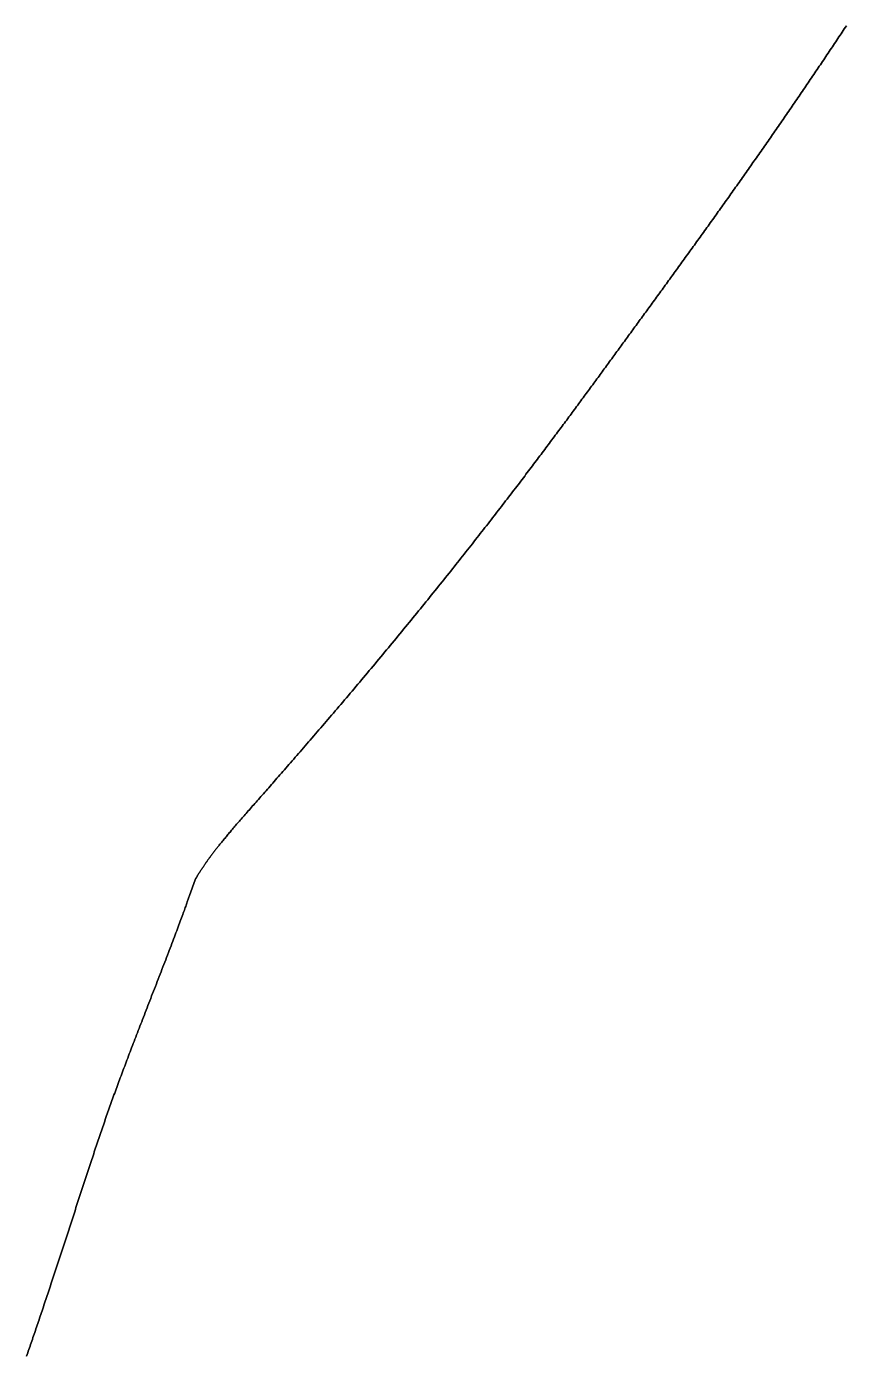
# Model space of a CAD drawing. Header units: inches. Extents: x 130170 to 284068, y 377793 to 804530.
# Drawn here: x 260525.8 to 260558.2, y 746188.4 to 746241 of the extents above; entities that cross this region are included whole.
import ezdxf

# ---------------------------------------------------------------- set-up
doc = ezdxf.new("R2010")
doc.units = ezdxf.units.IN
doc.header["$MEASUREMENT"] = 0
doc.layers.add('muni_il', color=7, linetype='Continuous')

msp = doc.modelspace()

# ---------------------------------------------------------------- linework, layer by layer
at = {"layer": 'muni_il'}
for points in [[(260525.762, 746188.381), (260525.785, 746188.446), (260525.808, 746188.512), (260525.83, 746188.578), (260525.853, 746188.645), (260525.876, 746188.711), (260525.899, 746188.778), (260525.922, 746188.846), (260525.945, 746188.914), (260525.968, 746188.982), (260525.992, 746189.05), (260526.015, 746189.119), (260526.039, 746189.188), (260526.062, 746189.257), (260526.086, 746189.327), (260526.11, 746189.396), (260526.134, 746189.467), (260526.157, 746189.537), (260526.181, 746189.608), (260526.206, 746189.679), (260526.23, 746189.751), (260526.254, 746189.822), (260526.278, 746189.895), (260526.303, 746189.967), (260526.327, 746190.04), (260526.352, 746190.113), (260526.376, 746190.186), (260526.401, 746190.259), (260526.426, 746190.333), (260526.45, 746190.407), (260526.475, 746190.482), (260526.5, 746190.556), (260526.525, 746190.631), (260526.55, 746190.706), (260526.575, 746190.782), (260526.601, 746190.858), (260526.626, 746190.933), (260526.651, 746191.01), (260526.677, 746191.086), (260526.702, 746191.163), (260526.728, 746191.24), (260526.753, 746191.317), (260526.779, 746191.394), (260526.804, 746191.472), (260526.83, 746191.549), (260526.856, 746191.627), (260526.881, 746191.705), (260526.907, 746191.784), (260526.933, 746191.862), (260526.959, 746191.941), (260526.985, 746192.02), (260527.011, 746192.099), (260527.037, 746192.178), (260527.063, 746192.257), (260527.089, 746192.336), (260527.115, 746192.416), (260527.141, 746192.495), (260527.167, 746192.575), (260527.193, 746192.655), (260527.219, 746192.735), (260527.245, 746192.815), (260527.272, 746192.895), (260527.298, 746192.976), (260527.324, 746193.056), (260527.35, 746193.136), (260527.376, 746193.217), (260527.403, 746193.297), (260527.429, 746193.377), (260527.455, 746193.458), (260527.481, 746193.539), (260527.507, 746193.619), (260527.534, 746193.7), (260527.56, 746193.78), (260527.586, 746193.861), (260527.612, 746193.941), (260527.638, 746194.022), (260527.665, 746194.102), (260527.691, 746194.183), (260527.717, 746194.263), (260527.743, 746194.343), (260527.769, 746194.423), (260527.795, 746194.504), (260527.821, 746194.584), (260527.847, 746194.664), (260527.874, 746194.744), (260527.899, 746194.823), (260527.926, 746194.903), (260527.952, 746194.983), (260527.977, 746195.062), (260528.003, 746195.142), (260528.029, 746195.221), (260528.055, 746195.3), (260528.081, 746195.379), (260528.107, 746195.458), (260528.133, 746195.537), (260528.159, 746195.615), (260528.184, 746195.694), (260528.21, 746195.772), (260528.236, 746195.85), (260528.261, 746195.928), (260528.287, 746196.006), (260528.313, 746196.083), (260528.339, 746196.161), (260528.364, 746196.238), (260528.39, 746196.315), (260528.416, 746196.392), (260528.441, 746196.469), (260528.467, 746196.546), (260528.492, 746196.622), (260528.518, 746196.698), (260528.543, 746196.774), (260528.569, 746196.851), (260528.595, 746196.926), (260528.62, 746197.002), (260528.646, 746197.078), (260528.671, 746197.153), (260528.697, 746197.228), (260528.723, 746197.304), (260528.748, 746197.379), (260528.774, 746197.453), (260528.8, 746197.528), (260528.826, 746197.603), (260528.851, 746197.678), (260528.877, 746197.752), (260528.903, 746197.827), (260528.929, 746197.901), (260528.955, 746197.976), (260528.981, 746198.05), (260529.007, 746198.124), (260529.034, 746198.199), (260529.06, 746198.273), (260529.086, 746198.347), (260529.113, 746198.422), (260529.139, 746198.496), (260529.166, 746198.571), (260529.193, 746198.645), (260529.22, 746198.72), (260529.247, 746198.795), (260529.274, 746198.87), (260529.301, 746198.945), (260529.329, 746199.02), (260529.356, 746199.095), (260529.384, 746199.171), (260529.412, 746199.247), (260529.44, 746199.323), (260529.468, 746199.399), (260529.497, 746199.476), (260529.525, 746199.553), (260529.554, 746199.63), (260529.583, 746199.708), (260529.612, 746199.785), (260529.642, 746199.864), (260529.671, 746199.942), (260529.701, 746200.021), (260529.731, 746200.101), (260529.762, 746200.181), (260529.792, 746200.261), (260529.823, 746200.342), (260529.854, 746200.423), (260529.885, 746200.505), (260529.917, 746200.587), (260529.948, 746200.67), (260529.98, 746200.754), (260530.013, 746200.838), (260530.045, 746200.922), (260530.078, 746201.007), (260530.111, 746201.093), (260530.144, 746201.179), (260530.178, 746201.266), (260530.212, 746201.353), (260530.246, 746201.441), (260530.28, 746201.529), (260530.315, 746201.618), (260530.35, 746201.708), (260530.385, 746201.798), (260530.42, 746201.889), (260530.455, 746201.981), (260530.491, 746202.072), (260530.527, 746202.165), (260530.563, 746202.258), (260530.6, 746202.351), (260530.636, 746202.445), (260530.673, 746202.539), (260530.709, 746202.634), (260530.746, 746202.728), (260530.783, 746202.824), (260530.82, 746202.919), (260530.858, 746203.015), (260530.895, 746203.111), (260530.932, 746203.207), (260530.969, 746203.303), (260531.007, 746203.399), (260531.044, 746203.496), (260531.081, 746203.592), (260531.118, 746203.688), (260531.155, 746203.783), (260531.192, 746203.878), (260531.228, 746203.974), (260531.265, 746204.068), (260531.301, 746204.162), (260531.337, 746204.255), (260531.372, 746204.348), (260531.407, 746204.44), (260531.442, 746204.531), (260531.476, 746204.621), (260531.51, 746204.71), (260531.544, 746204.798), (260531.577, 746204.884), (260531.609, 746204.969), (260531.64, 746205.053), (260531.672, 746205.135), (260531.702, 746205.216), (260531.732, 746205.294), (260531.76, 746205.371), (260531.788, 746205.446), (260531.816, 746205.52), (260531.842, 746205.591), (260531.868, 746205.659), (260531.892, 746205.726), (260531.916, 746205.791), (260531.939, 746205.853), (260531.961, 746205.913), (260531.982, 746205.971), (260532.002, 746206.026), (260532.021, 746206.079), (260532.039, 746206.13), (260532.057, 746206.179), (260532.073, 746206.225), (260532.089, 746206.269), (260532.103, 746206.312), (260532.118, 746206.353), (260532.131, 746206.392), (260532.144, 746206.43), (260532.156, 746206.466), (260532.169, 746206.502), (260532.181, 746206.538), (260532.193, 746206.574), (260532.205, 746206.61), (260532.431, 746207.234), (260532.432, 746207.237), (260532.434, 746207.241), (260532.436, 746207.244), (260532.437, 746207.247), (260532.439, 746207.25), (260532.441, 746207.254), (260532.443, 746207.257), (260532.445, 746207.262), (260532.448, 746207.267), (260532.451, 746207.272), (260532.454, 746207.278), (260532.458, 746207.284), (260532.461, 746207.29), (260532.465, 746207.298), (260532.47, 746207.305), (260532.474, 746207.313), (260532.48, 746207.322), (260532.485, 746207.331), (260532.491, 746207.341), (260532.496, 746207.351), (260532.503, 746207.361), (260532.509, 746207.372), (260532.516, 746207.384), (260532.523, 746207.395), (260532.531, 746207.408), (260532.539, 746207.42), (260532.547, 746207.434), (260532.555, 746207.447), (260532.564, 746207.462), (260532.573, 746207.476), (260532.582, 746207.491), (260532.592, 746207.506), (260532.602, 746207.522), (260532.612, 746207.538), (260532.622, 746207.554), (260532.633, 746207.571), (260532.644, 746207.588), (260532.656, 746207.606), (260532.667, 746207.623), (260532.679, 746207.641), (260532.691, 746207.66), (260532.703, 746207.679), (260532.716, 746207.698), (260532.729, 746207.717), (260532.742, 746207.736), (260532.755, 746207.756), (260532.769, 746207.776), (260532.783, 746207.797), (260532.797, 746207.817), (260532.811, 746207.838), (260532.826, 746207.859), (260532.84, 746207.881), (260532.855, 746207.902), (260532.871, 746207.924), (260532.886, 746207.946), (260532.902, 746207.969), (260532.918, 746207.991), (260532.934, 746208.014), (260532.951, 746208.037), (260532.968, 746208.06), (260532.985, 746208.084), (260533.002, 746208.107), (260533.019, 746208.131), (260533.037, 746208.155), (260533.055, 746208.18), (260533.074, 746208.205), (260533.092, 746208.229), (260533.111, 746208.255), (260533.13, 746208.28), (260533.15, 746208.306), (260533.169, 746208.331), (260533.19, 746208.358), (260533.21, 746208.384), (260533.231, 746208.411), (260533.252, 746208.438), (260533.273, 746208.465), (260533.295, 746208.493), (260533.317, 746208.52), (260533.339, 746208.549), (260533.362, 746208.577), (260533.385, 746208.606), (260533.409, 746208.635), (260533.432, 746208.665), (260533.457, 746208.695), (260533.481, 746208.725), (260533.506, 746208.756), (260533.532, 746208.787), (260533.558, 746208.818), (260533.584, 746208.85), (260533.611, 746208.882), (260533.638, 746208.915), (260533.666, 746208.948), (260533.694, 746208.982), (260533.723, 746209.016), (260533.752, 746209.051), (260533.781, 746209.086), (260533.811, 746209.121), (260533.842, 746209.157), (260533.873, 746209.194), (260533.905, 746209.231), (260533.937, 746209.269), (260533.97, 746209.307), (260534.003, 746209.346), (260534.037, 746209.385), (260534.071, 746209.425), (260534.106, 746209.465), (260534.142, 746209.507), (260534.178, 746209.548), (260534.215, 746209.591), (260534.252, 746209.634), (260534.29, 746209.677), (260534.329, 746209.722), (260534.368, 746209.766), (260534.408, 746209.812), (260534.448, 746209.858), (260534.489, 746209.905), (260534.531, 746209.953), (260534.573, 746210.001), (260534.616, 746210.05), (260534.66, 746210.1), (260534.704, 746210.15), (260534.749, 746210.202), (260534.794, 746210.254), (260534.84, 746210.306), (260534.887, 746210.359), (260534.935, 746210.413), (260534.983, 746210.468), (260535.032, 746210.524), (260535.081, 746210.58), (260535.131, 746210.637), (260535.182, 746210.695), (260535.233, 746210.753), (260535.285, 746210.812), (260535.338, 746210.872), (260535.391, 746210.933), (260535.445, 746210.995), (260535.5, 746211.057), (260535.555, 746211.12), (260535.611, 746211.183), (260535.667, 746211.248), (260535.724, 746211.313), (260535.782, 746211.379), (260535.84, 746211.445), (260535.899, 746211.513), (260535.958, 746211.581), (260536.018, 746211.649), (260536.079, 746211.719), (260536.14, 746211.789), (260536.202, 746211.86), (260536.264, 746211.931), (260536.327, 746212.003), (260536.39, 746212.076), (260536.454, 746212.15), (260536.519, 746212.224), (260536.583, 746212.299), (260536.649, 746212.374), (260536.715, 746212.45), (260536.781, 746212.527), (260536.848, 746212.604), (260536.916, 746212.682), (260536.983, 746212.76), (260537.051, 746212.839), (260537.12, 746212.919), (260537.189, 746212.999), (260537.259, 746213.08), (260537.328, 746213.161), (260537.399, 746213.242), (260537.469, 746213.325), (260537.54, 746213.407), (260537.612, 746213.49), (260537.683, 746213.574), (260537.755, 746213.658), (260537.827, 746213.743), (260537.9, 746213.828), (260537.973, 746213.913), (260538.046, 746213.999), (260538.119, 746214.085), (260538.193, 746214.171), (260538.267, 746214.258), (260538.341, 746214.345), (260538.415, 746214.433), (260538.489, 746214.521), (260538.564, 746214.609), (260538.639, 746214.698), (260538.713, 746214.786), (260538.788, 746214.875), (260538.864, 746214.964), (260538.939, 746215.054), (260539.014, 746215.144), (260539.09, 746215.233), (260539.165, 746215.323), (260539.241, 746215.414), (260539.317, 746215.504), (260539.393, 746215.594), (260539.468, 746215.685), (260539.544, 746215.776), (260539.62, 746215.867), (260539.696, 746215.958), (260539.771, 746216.049), (260539.847, 746216.14), (260539.923, 746216.231), (260539.998, 746216.322), (260540.074, 746216.413), (260540.149, 746216.504), (260540.225, 746216.596), (260540.3, 746216.687), (260540.375, 746216.778), (260540.45, 746216.869), (260540.525, 746216.96), (260540.6, 746217.051), (260540.675, 746217.142), (260540.749, 746217.233), (260540.824, 746217.323), (260540.898, 746217.414), (260540.972, 746217.504), (260541.046, 746217.595), (260541.119, 746217.685), (260541.193, 746217.775), (260541.266, 746217.865), (260541.339, 746217.955), (260541.411, 746218.044), (260541.484, 746218.133), (260541.556, 746218.223), (260541.628, 746218.311), (260541.7, 746218.4), (260541.771, 746218.489), (260541.843, 746218.577), (260541.914, 746218.665), (260541.984, 746218.752), (260542.055, 746218.84), (260542.125, 746218.927), (260542.195, 746219.014), (260542.264, 746219.101), (260542.333, 746219.187), (260542.402, 746219.273), (260542.471, 746219.359), (260542.539, 746219.444), (260542.607, 746219.53), (260542.674, 746219.614), (260542.742, 746219.699), (260542.809, 746219.783), (260542.875, 746219.867), (260542.941, 746219.951), (260543.007, 746220.034), (260543.073, 746220.117), (260543.138, 746220.199), (260543.203, 746220.281), (260543.268, 746220.363), (260543.332, 746220.445), (260543.395, 746220.526), (260543.459, 746220.606), (260543.522, 746220.687), (260543.585, 746220.767), (260543.647, 746220.846), (260543.709, 746220.926), (260543.771, 746221.005), (260543.832, 746221.083), (260543.894, 746221.161), (260543.954, 746221.239), (260544.014, 746221.316), (260544.074, 746221.394), (260544.134, 746221.47), (260544.193, 746221.547), (260544.252, 746221.622), (260544.311, 746221.698), (260544.369, 746221.773), (260544.427, 746221.848), (260544.484, 746221.923), (260544.542, 746221.997), (260544.598, 746222.07), (260544.655, 746222.144), (260544.711, 746222.217), (260544.767, 746222.289), (260544.822, 746222.362), (260544.878, 746222.433), (260544.932, 746222.505), (260544.987, 746222.576), (260545.041, 746222.647), (260545.095, 746222.718), (260545.149, 746222.788), (260545.202, 746222.858), (260545.255, 746222.927), (260545.308, 746222.997), (260545.36, 746223.065), (260545.412, 746223.134), (260545.464, 746223.202), (260545.515, 746223.27), (260545.567, 746223.338), (260545.618, 746223.405), (260545.668, 746223.472), (260545.719, 746223.538), (260545.769, 746223.605), (260545.819, 746223.671), (260545.868, 746223.737), (260545.918, 746223.802), (260545.967, 746223.867), (260546.015, 746223.932), (260546.064, 746223.997), (260546.112, 746224.061), (260546.161, 746224.125), (260546.208, 746224.189), (260546.256, 746224.253), (260546.304, 746224.316), (260546.351, 746224.379), (260546.398, 746224.442), (260546.445, 746224.505), (260546.491, 746224.567), (260546.538, 746224.629), (260546.584, 746224.691), (260546.63, 746224.753), (260546.676, 746224.814), (260546.722, 746224.876), (260546.767, 746224.937), (260546.812, 746224.998), (260546.857, 746225.058), (260546.902, 746225.119), (260546.947, 746225.179), (260546.992, 746225.239), (260547.036, 746225.299), (260547.081, 746225.359), (260547.125, 746225.419), (260547.169, 746225.479), (260547.213, 746225.538), (260547.257, 746225.597), (260547.301, 746225.656), (260547.344, 746225.715), (260547.388, 746225.774), (260547.431, 746225.833), (260547.474, 746225.891), (260547.517, 746225.95), (260547.56, 746226.008), (260547.603, 746226.066), (260547.646, 746226.125), (260547.689, 746226.182), (260547.731, 746226.241), (260547.774, 746226.298), (260547.817, 746226.356), (260547.859, 746226.414), (260547.901, 746226.471), (260547.944, 746226.529), (260547.986, 746226.587), (260548.028, 746226.644), (260548.07, 746226.701), (260548.112, 746226.759), (260548.154, 746226.816), (260548.196, 746226.873), (260548.238, 746226.93), (260548.28, 746226.987), (260548.322, 746227.045), (260548.364, 746227.102), (260548.406, 746227.159), (260548.447, 746227.216), (260548.489, 746227.273), (260548.531, 746227.33), (260548.573, 746227.386), (260548.614, 746227.443), (260548.656, 746227.501), (260548.698, 746227.557), (260548.739, 746227.614), (260548.781, 746227.671), (260548.823, 746227.728), (260548.864, 746227.785), (260548.906, 746227.842), (260548.948, 746227.899), (260548.989, 746227.956), (260549.031, 746228.013), (260549.073, 746228.07), (260549.114, 746228.127), (260549.156, 746228.184), (260549.198, 746228.242), (260549.24, 746228.299), (260549.281, 746228.356), (260549.323, 746228.413), (260549.365, 746228.47), (260549.407, 746228.528), (260549.449, 746228.585), (260549.491, 746228.643), (260549.532, 746228.7), (260549.574, 746228.758), (260549.616, 746228.815), (260549.658, 746228.873), (260549.701, 746228.93), (260549.743, 746228.988), (260549.785, 746229.046), (260549.827, 746229.104), (260549.869, 746229.162), (260549.911, 746229.22), (260549.954, 746229.278), (260549.996, 746229.336), (260550.038, 746229.394), (260550.081, 746229.452), (260550.123, 746229.51), (260550.166, 746229.569), (260550.208, 746229.627), (260550.251, 746229.686), (260550.294, 746229.744), (260550.336, 746229.803), (260550.379, 746229.862), (260550.422, 746229.921), (260550.465, 746229.979), (260550.508, 746230.038), (260550.55, 746230.098), (260550.594, 746230.157), (260550.637, 746230.216), (260550.68, 746230.275), (260550.723, 746230.335), (260550.766, 746230.394), (260550.809, 746230.454), (260550.853, 746230.513), (260550.896, 746230.573), (260550.939, 746230.633), (260550.983, 746230.692), (260551.026, 746230.752), (260551.07, 746230.812), (260551.113, 746230.873), (260551.157, 746230.933), (260551.201, 746230.993), (260551.244, 746231.053), (260551.288, 746231.114), (260551.332, 746231.174), (260551.376, 746231.235), (260551.42, 746231.296), (260551.464, 746231.356), (260551.508, 746231.417), (260551.552, 746231.478), (260551.596, 746231.539), (260551.641, 746231.6), (260551.685, 746231.662), (260551.729, 746231.723), (260551.774, 746231.784), (260551.818, 746231.846), (260551.862, 746231.907), (260551.907, 746231.969), (260551.951, 746232.03), (260551.996, 746232.092), (260552.041, 746232.154), (260552.085, 746232.216), (260552.13, 746232.278), (260552.175, 746232.34), (260552.219, 746232.402), (260552.264, 746232.465), (260552.309, 746232.527), (260552.354, 746232.589), (260552.399, 746232.652), (260552.444, 746232.714), (260552.489, 746232.777), (260552.534, 746232.84), (260552.579, 746232.902), (260552.624, 746232.965), (260552.669, 746233.028), (260552.715, 746233.091), (260552.76, 746233.154), (260552.805, 746233.218), (260552.85, 746233.281), (260552.896, 746233.344), (260552.941, 746233.408), (260552.986, 746233.471), (260553.032, 746233.534), (260553.077, 746233.598), (260553.123, 746233.662), (260553.168, 746233.726), (260553.214, 746233.789), (260553.259, 746233.853), (260553.305, 746233.917), (260553.35, 746233.981), (260553.396, 746234.045), (260553.442, 746234.109), (260553.487, 746234.173), (260553.533, 746234.238), (260553.578, 746234.302), (260553.624, 746234.366), (260553.67, 746234.431), (260553.716, 746234.495), (260553.761, 746234.56), (260553.807, 746234.624), (260553.853, 746234.689), (260553.899, 746234.754), (260553.945, 746234.818), (260553.99, 746234.883), (260554.036, 746234.948), (260554.082, 746235.013), (260554.128, 746235.078), (260554.174, 746235.143), (260554.219, 746235.208), (260554.265, 746235.273), (260554.311, 746235.338), (260554.357, 746235.403), (260554.403, 746235.469), (260554.448, 746235.534), (260554.494, 746235.599), (260554.54, 746235.665), (260554.586, 746235.73), (260554.632, 746235.795), (260554.678, 746235.861), (260554.724, 746235.926), (260554.769, 746235.992), (260554.815, 746236.057), (260554.861, 746236.123), (260554.907, 746236.189), (260554.952, 746236.254), (260554.998, 746236.32), (260555.044, 746236.386), (260555.09, 746236.451), (260555.135, 746236.517), (260555.181, 746236.583), (260555.227, 746236.649), (260555.272, 746236.714), (260555.318, 746236.78), (260555.364, 746236.846), (260555.409, 746236.912), (260555.455, 746236.978), (260555.5, 746237.044), (260555.546, 746237.11), (260555.592, 746237.176), (260555.637, 746237.241), (260555.682, 746237.307), (260555.728, 746237.373), (260555.773, 746237.439), (260555.819, 746237.505), (260555.864, 746237.571), (260555.909, 746237.637), (260555.954, 746237.703), (260556, 746237.769), (260556.045, 746237.835), (260556.09, 746237.901), (260556.135, 746237.966), (260556.18, 746238.032), (260556.225, 746238.098), (260556.27, 746238.164), (260556.315, 746238.23), (260556.36, 746238.296), (260556.405, 746238.361), (260556.45, 746238.427), (260556.494, 746238.493), (260556.539, 746238.559), (260556.584, 746238.624), (260556.628, 746238.69), (260556.673, 746238.756), (260556.717, 746238.821), (260556.762, 746238.887), (260556.806, 746238.952), (260556.851, 746239.018), (260556.895, 746239.083), (260556.939, 746239.149), (260556.983, 746239.214), (260557.027, 746239.279), (260557.071, 746239.344), (260557.115, 746239.41), (260557.159, 746239.475), (260557.203, 746239.54), (260557.247, 746239.605), (260557.29, 746239.67), (260557.334, 746239.735), (260557.378, 746239.8), (260557.421, 746239.864), (260557.464, 746239.929), (260557.508, 746239.994), (260557.551, 746240.058), (260557.594, 746240.123), (260557.637, 746240.187), (260557.68, 746240.252), (260557.723, 746240.316), (260557.766, 746240.38), (260557.809, 746240.444), (260557.851, 746240.508), (260557.894, 746240.572), (260557.937, 746240.636), (260557.979, 746240.7), (260558.021, 746240.763), (260558.064, 746240.827), (260558.106, 746240.89), (260558.148, 746240.954), (260558.19, 746241.017)], [(260558.19, 746241.017), (260558.148, 746240.954), (260558.106, 746240.89), (260558.064, 746240.827), (260558.021, 746240.763), (260557.979, 746240.7), (260557.937, 746240.636), (260557.894, 746240.572), (260557.851, 746240.508), (260557.809, 746240.444), (260557.766, 746240.38), (260557.723, 746240.316), (260557.68, 746240.252), (260557.637, 746240.187), (260557.594, 746240.123), (260557.551, 746240.058), (260557.508, 746239.994), (260557.464, 746239.929), (260557.421, 746239.864), (260557.378, 746239.8), (260557.334, 746239.735), (260557.29, 746239.67), (260557.247, 746239.605), (260557.203, 746239.54), (260557.159, 746239.475), (260557.115, 746239.41), (260557.071, 746239.344), (260557.027, 746239.279), (260556.983, 746239.214), (260556.939, 746239.149), (260556.895, 746239.083), (260556.851, 746239.018), (260556.806, 746238.952), (260556.762, 746238.887), (260556.717, 746238.821), (260556.673, 746238.756), (260556.628, 746238.69), (260556.584, 746238.624), (260556.539, 746238.559), (260556.494, 746238.493), (260556.45, 746238.427), (260556.405, 746238.361), (260556.36, 746238.296), (260556.315, 746238.23), (260556.27, 746238.164), (260556.225, 746238.098), (260556.18, 746238.032), (260556.135, 746237.966), (260556.09, 746237.901), (260556.045, 746237.835), (260556, 746237.769), (260555.954, 746237.703), (260555.909, 746237.637), (260555.864, 746237.571), (260555.819, 746237.505), (260555.773, 746237.439), (260555.728, 746237.373), (260555.682, 746237.307), (260555.637, 746237.241), (260555.592, 746237.176), (260555.546, 746237.11), (260555.5, 746237.044), (260555.455, 746236.978), (260555.409, 746236.912), (260555.364, 746236.846), (260555.318, 746236.78), (260555.272, 746236.714), (260555.227, 746236.649), (260555.181, 746236.583), (260555.135, 746236.517), (260555.09, 746236.451), (260555.044, 746236.386), (260554.998, 746236.32), (260554.952, 746236.254), (260554.907, 746236.189), (260554.861, 746236.123), (260554.815, 746236.057), (260554.769, 746235.992), (260554.724, 746235.926), (260554.678, 746235.861), (260554.632, 746235.795), (260554.586, 746235.73), (260554.54, 746235.665), (260554.494, 746235.599), (260554.448, 746235.534), (260554.403, 746235.469), (260554.357, 746235.403), (260554.311, 746235.338), (260554.265, 746235.273), (260554.219, 746235.208), (260554.174, 746235.143), (260554.128, 746235.078), (260554.082, 746235.013), (260554.036, 746234.948), (260553.99, 746234.883), (260553.945, 746234.818), (260553.899, 746234.754), (260553.853, 746234.689), (260553.807, 746234.624), (260553.761, 746234.56), (260553.716, 746234.495), (260553.67, 746234.431), (260553.624, 746234.366), (260553.578, 746234.302), (260553.533, 746234.238), (260553.487, 746234.173), (260553.442, 746234.109), (260553.396, 746234.045), (260553.35, 746233.981), (260553.305, 746233.917), (260553.259, 746233.853), (260553.214, 746233.789), (260553.168, 746233.726), (260553.123, 746233.662), (260553.077, 746233.598), (260553.032, 746233.534), (260552.986, 746233.471), (260552.941, 746233.408), (260552.896, 746233.344), (260552.85, 746233.281), (260552.805, 746233.218), (260552.76, 746233.154), (260552.715, 746233.091), (260552.669, 746233.028), (260552.624, 746232.965), (260552.579, 746232.902), (260552.534, 746232.84), (260552.489, 746232.777), (260552.444, 746232.714), (260552.399, 746232.652), (260552.354, 746232.589), (260552.309, 746232.527), (260552.264, 746232.465), (260552.219, 746232.402), (260552.175, 746232.34), (260552.13, 746232.278), (260552.085, 746232.216), (260552.041, 746232.154), (260551.996, 746232.092), (260551.951, 746232.03), (260551.907, 746231.969), (260551.862, 746231.907), (260551.818, 746231.846), (260551.774, 746231.784), (260551.729, 746231.723), (260551.685, 746231.662), (260551.641, 746231.6), (260551.596, 746231.539), (260551.552, 746231.478), (260551.508, 746231.417), (260551.464, 746231.356), (260551.42, 746231.296), (260551.376, 746231.235), (260551.332, 746231.174), (260551.288, 746231.114), (260551.244, 746231.053), (260551.201, 746230.993), (260551.157, 746230.933), (260551.113, 746230.873), (260551.07, 746230.812), (260551.026, 746230.752), (260550.983, 746230.692), (260550.939, 746230.633), (260550.896, 746230.573), (260550.853, 746230.513), (260550.809, 746230.454), (260550.766, 746230.394), (260550.723, 746230.335), (260550.68, 746230.275), (260550.637, 746230.216), (260550.594, 746230.157), (260550.55, 746230.098), (260550.508, 746230.038), (260550.465, 746229.979), (260550.422, 746229.921), (260550.379, 746229.862), (260550.336, 746229.803), (260550.294, 746229.744), (260550.251, 746229.686), (260550.208, 746229.627), (260550.166, 746229.569), (260550.123, 746229.51), (260550.081, 746229.452), (260550.038, 746229.394), (260549.996, 746229.336), (260549.954, 746229.278), (260549.911, 746229.22), (260549.869, 746229.162), (260549.827, 746229.104), (260549.785, 746229.046), (260549.743, 746228.988), (260549.701, 746228.93), (260549.658, 746228.873), (260549.616, 746228.815), (260549.574, 746228.758), (260549.532, 746228.7), (260549.491, 746228.643), (260549.449, 746228.585), (260549.407, 746228.528), (260549.365, 746228.47), (260549.323, 746228.413), (260549.281, 746228.356), (260549.24, 746228.299), (260549.198, 746228.242), (260549.156, 746228.184), (260549.114, 746228.127), (260549.073, 746228.07), (260549.031, 746228.013), (260548.989, 746227.956), (260548.948, 746227.899), (260548.906, 746227.842), (260548.864, 746227.785), (260548.823, 746227.728), (260548.781, 746227.671), (260548.739, 746227.614), (260548.698, 746227.557), (260548.656, 746227.501), (260548.614, 746227.443), (260548.573, 746227.386), (260548.531, 746227.33), (260548.489, 746227.273), (260548.447, 746227.216), (260548.406, 746227.159), (260548.364, 746227.102), (260548.322, 746227.045), (260548.28, 746226.987), (260548.238, 746226.93), (260548.196, 746226.873), (260548.154, 746226.816), (260548.112, 746226.759), (260548.07, 746226.701), (260548.028, 746226.644), (260547.986, 746226.587), (260547.944, 746226.529), (260547.901, 746226.471), (260547.859, 746226.414), (260547.817, 746226.356), (260547.774, 746226.298), (260547.731, 746226.241), (260547.689, 746226.182), (260547.646, 746226.125), (260547.603, 746226.066), (260547.56, 746226.008), (260547.517, 746225.95), (260547.474, 746225.891), (260547.431, 746225.833), (260547.388, 746225.774), (260547.344, 746225.715), (260547.301, 746225.656), (260547.257, 746225.597), (260547.213, 746225.538), (260547.169, 746225.479), (260547.125, 746225.419), (260547.081, 746225.359), (260547.036, 746225.299), (260546.992, 746225.239), (260546.947, 746225.179), (260546.902, 746225.119), (260546.857, 746225.058), (260546.812, 746224.998), (260546.767, 746224.937), (260546.722, 746224.876), (260546.676, 746224.814), (260546.63, 746224.753), (260546.584, 746224.691), (260546.538, 746224.629), (260546.491, 746224.567), (260546.445, 746224.505), (260546.398, 746224.442), (260546.351, 746224.379), (260546.304, 746224.316), (260546.256, 746224.253), (260546.208, 746224.189), (260546.161, 746224.125), (260546.112, 746224.061), (260546.064, 746223.997), (260546.015, 746223.932), (260545.967, 746223.867), (260545.918, 746223.802), (260545.868, 746223.737), (260545.819, 746223.671), (260545.769, 746223.605), (260545.719, 746223.538), (260545.668, 746223.472), (260545.618, 746223.405), (260545.567, 746223.338), (260545.515, 746223.27), (260545.464, 746223.202), (260545.412, 746223.134), (260545.36, 746223.065), (260545.308, 746222.997), (260545.255, 746222.927), (260545.202, 746222.858), (260545.149, 746222.788), (260545.095, 746222.718), (260545.041, 746222.647), (260544.987, 746222.576), (260544.932, 746222.505), (260544.878, 746222.433), (260544.822, 746222.362), (260544.767, 746222.289), (260544.711, 746222.217), (260544.655, 746222.144), (260544.598, 746222.07), (260544.542, 746221.997), (260544.484, 746221.923), (260544.427, 746221.848), (260544.369, 746221.773), (260544.311, 746221.698), (260544.252, 746221.622), (260544.193, 746221.547), (260544.134, 746221.47), (260544.074, 746221.394), (260544.014, 746221.316), (260543.954, 746221.239), (260543.894, 746221.161), (260543.832, 746221.083), (260543.771, 746221.005), (260543.709, 746220.926), (260543.647, 746220.846), (260543.585, 746220.767), (260543.522, 746220.687), (260543.459, 746220.606), (260543.395, 746220.526), (260543.332, 746220.445), (260543.268, 746220.363), (260543.203, 746220.281), (260543.138, 746220.199), (260543.073, 746220.117), (260543.007, 746220.034), (260542.941, 746219.951), (260542.875, 746219.867), (260542.809, 746219.783), (260542.742, 746219.699), (260542.674, 746219.614), (260542.607, 746219.53), (260542.539, 746219.444), (260542.471, 746219.359), (260542.402, 746219.273), (260542.333, 746219.187), (260542.264, 746219.101), (260542.195, 746219.014), (260542.125, 746218.927), (260542.055, 746218.84), (260541.984, 746218.752), (260541.914, 746218.665), (260541.843, 746218.577), (260541.771, 746218.489), (260541.7, 746218.4), (260541.628, 746218.311), (260541.556, 746218.223), (260541.484, 746218.133), (260541.411, 746218.044), (260541.339, 746217.955), (260541.266, 746217.865), (260541.193, 746217.775), (260541.119, 746217.685), (260541.046, 746217.595), (260540.972, 746217.504), (260540.898, 746217.414), (260540.824, 746217.323), (260540.749, 746217.233), (260540.675, 746217.142), (260540.6, 746217.051), (260540.525, 746216.96), (260540.45, 746216.869), (260540.375, 746216.778), (260540.3, 746216.687), (260540.225, 746216.596), (260540.149, 746216.504), (260540.074, 746216.413), (260539.998, 746216.322), (260539.923, 746216.231), (260539.847, 746216.14), (260539.771, 746216.049), (260539.696, 746215.958), (260539.62, 746215.867), (260539.544, 746215.776), (260539.468, 746215.685), (260539.393, 746215.594), (260539.317, 746215.504), (260539.241, 746215.414), (260539.165, 746215.323), (260539.09, 746215.233), (260539.014, 746215.144), (260538.939, 746215.054), (260538.864, 746214.964), (260538.788, 746214.875), (260538.713, 746214.786), (260538.639, 746214.698), (260538.564, 746214.609), (260538.489, 746214.521), (260538.415, 746214.433), (260538.341, 746214.345), (260538.267, 746214.258), (260538.193, 746214.171), (260538.119, 746214.085), (260538.046, 746213.999), (260537.973, 746213.913), (260537.9, 746213.828), (260537.827, 746213.743), (260537.755, 746213.658), (260537.683, 746213.574), (260537.612, 746213.49), (260537.54, 746213.407), (260537.469, 746213.325), (260537.399, 746213.242), (260537.328, 746213.161), (260537.259, 746213.08), (260537.189, 746212.999), (260537.12, 746212.919), (260537.051, 746212.839), (260536.983, 746212.76), (260536.916, 746212.682), (260536.848, 746212.604), (260536.781, 746212.527), (260536.715, 746212.45), (260536.649, 746212.374), (260536.583, 746212.299), (260536.519, 746212.224), (260536.454, 746212.15), (260536.39, 746212.076), (260536.327, 746212.003), (260536.264, 746211.931), (260536.202, 746211.86), (260536.14, 746211.789), (260536.079, 746211.719), (260536.018, 746211.649), (260535.958, 746211.581), (260535.899, 746211.513), (260535.84, 746211.445), (260535.782, 746211.379), (260535.724, 746211.313), (260535.667, 746211.248), (260535.611, 746211.183), (260535.555, 746211.12), (260535.5, 746211.057), (260535.445, 746210.995), (260535.391, 746210.933), (260535.338, 746210.872), (260535.285, 746210.812), (260535.233, 746210.753), (260535.182, 746210.695), (260535.131, 746210.637), (260535.081, 746210.58), (260535.032, 746210.524), (260534.983, 746210.468), (260534.935, 746210.413), (260534.887, 746210.359), (260534.84, 746210.306), (260534.794, 746210.254), (260534.749, 746210.202), (260534.704, 746210.15), (260534.66, 746210.1), (260534.616, 746210.05), (260534.573, 746210.001), (260534.531, 746209.953), (260534.489, 746209.905), (260534.448, 746209.858), (260534.408, 746209.812), (260534.368, 746209.766), (260534.329, 746209.722), (260534.29, 746209.677), (260534.252, 746209.634), (260534.215, 746209.591), (260534.178, 746209.548), (260534.142, 746209.507), (260534.106, 746209.465), (260534.071, 746209.425), (260534.037, 746209.385), (260534.003, 746209.346), (260533.97, 746209.307), (260533.937, 746209.269), (260533.905, 746209.231), (260533.873, 746209.194), (260533.842, 746209.157), (260533.811, 746209.121), (260533.781, 746209.086), (260533.752, 746209.051), (260533.723, 746209.016), (260533.694, 746208.982), (260533.666, 746208.948), (260533.638, 746208.915), (260533.611, 746208.882), (260533.584, 746208.85), (260533.558, 746208.818), (260533.532, 746208.787), (260533.506, 746208.756), (260533.481, 746208.725), (260533.457, 746208.695), (260533.432, 746208.665), (260533.409, 746208.635), (260533.385, 746208.606), (260533.362, 746208.577), (260533.339, 746208.549), (260533.317, 746208.52), (260533.295, 746208.493), (260533.273, 746208.465), (260533.252, 746208.438), (260533.231, 746208.411), (260533.21, 746208.384), (260533.19, 746208.358), (260533.169, 746208.331), (260533.15, 746208.306), (260533.13, 746208.28), (260533.111, 746208.255), (260533.092, 746208.229), (260533.074, 746208.205), (260533.055, 746208.18), (260533.037, 746208.155), (260533.019, 746208.131), (260533.002, 746208.107), (260532.985, 746208.084), (260532.968, 746208.06), (260532.951, 746208.037), (260532.934, 746208.014), (260532.918, 746207.991), (260532.902, 746207.969), (260532.886, 746207.946), (260532.871, 746207.924), (260532.855, 746207.902), (260532.84, 746207.881), (260532.826, 746207.859), (260532.811, 746207.838), (260532.797, 746207.817), (260532.783, 746207.797), (260532.769, 746207.776), (260532.755, 746207.756), (260532.742, 746207.736), (260532.729, 746207.717), (260532.716, 746207.698), (260532.703, 746207.679), (260532.691, 746207.66), (260532.679, 746207.641), (260532.667, 746207.623), (260532.656, 746207.606), (260532.644, 746207.588), (260532.633, 746207.571), (260532.622, 746207.554), (260532.612, 746207.538), (260532.602, 746207.522), (260532.592, 746207.506), (260532.582, 746207.491), (260532.573, 746207.476), (260532.564, 746207.462), (260532.555, 746207.447), (260532.547, 746207.434), (260532.539, 746207.42), (260532.531, 746207.408), (260532.523, 746207.395), (260532.516, 746207.384), (260532.509, 746207.372), (260532.503, 746207.361), (260532.496, 746207.351), (260532.491, 746207.341), (260532.485, 746207.331), (260532.48, 746207.322), (260532.474, 746207.313), (260532.47, 746207.305), (260532.465, 746207.298), (260532.461, 746207.29), (260532.458, 746207.284), (260532.454, 746207.278), (260532.451, 746207.272), (260532.448, 746207.267), (260532.445, 746207.262), (260532.443, 746207.257), (260532.441, 746207.254), (260532.439, 746207.25), (260532.437, 746207.247), (260532.436, 746207.244), (260532.434, 746207.241), (260532.432, 746207.237), (260532.431, 746207.234), (260532.205, 746206.61), (260532.193, 746206.574), (260532.181, 746206.538), (260532.169, 746206.502), (260532.156, 746206.466), (260532.144, 746206.43), (260532.131, 746206.392), (260532.118, 746206.353), (260532.103, 746206.312), (260532.089, 746206.269), (260532.073, 746206.225), (260532.057, 746206.179), (260532.039, 746206.13), (260532.021, 746206.079), (260532.002, 746206.026), (260531.982, 746205.971), (260531.961, 746205.913), (260531.939, 746205.853), (260531.916, 746205.791), (260531.892, 746205.726), (260531.868, 746205.659), (260531.842, 746205.591), (260531.816, 746205.52), (260531.788, 746205.446), (260531.76, 746205.371), (260531.732, 746205.294), (260531.702, 746205.216), (260531.672, 746205.135), (260531.64, 746205.053), (260531.609, 746204.969), (260531.577, 746204.884), (260531.544, 746204.798), (260531.51, 746204.71), (260531.476, 746204.621), (260531.442, 746204.531), (260531.407, 746204.44), (260531.372, 746204.348), (260531.337, 746204.255), (260531.301, 746204.162), (260531.265, 746204.068), (260531.228, 746203.974), (260531.192, 746203.878), (260531.155, 746203.783), (260531.118, 746203.688), (260531.081, 746203.592), (260531.044, 746203.496), (260531.007, 746203.399), (260530.969, 746203.303), (260530.932, 746203.207), (260530.895, 746203.111), (260530.858, 746203.015), (260530.82, 746202.919), (260530.783, 746202.824), (260530.746, 746202.728), (260530.709, 746202.634), (260530.673, 746202.539), (260530.636, 746202.445), (260530.6, 746202.351), (260530.563, 746202.258), (260530.527, 746202.165), (260530.491, 746202.072), (260530.455, 746201.981), (260530.42, 746201.889), (260530.385, 746201.798), (260530.35, 746201.708), (260530.315, 746201.618), (260530.28, 746201.529), (260530.246, 746201.441), (260530.212, 746201.353), (260530.178, 746201.266), (260530.144, 746201.179), (260530.111, 746201.093), (260530.078, 746201.007), (260530.045, 746200.922), (260530.013, 746200.838), (260529.98, 746200.754), (260529.948, 746200.67), (260529.917, 746200.587), (260529.885, 746200.505), (260529.854, 746200.423), (260529.823, 746200.342), (260529.792, 746200.261), (260529.762, 746200.181), (260529.731, 746200.101), (260529.701, 746200.021), (260529.671, 746199.942), (260529.642, 746199.864), (260529.612, 746199.785), (260529.583, 746199.708), (260529.554, 746199.63), (260529.525, 746199.553), (260529.497, 746199.476), (260529.468, 746199.399), (260529.44, 746199.323), (260529.412, 746199.247), (260529.384, 746199.171), (260529.356, 746199.095), (260529.329, 746199.02), (260529.301, 746198.945), (260529.274, 746198.87), (260529.247, 746198.795), (260529.22, 746198.72), (260529.193, 746198.645), (260529.166, 746198.571), (260529.139, 746198.496), (260529.113, 746198.422), (260529.086, 746198.347), (260529.06, 746198.273), (260529.034, 746198.199), (260529.007, 746198.124), (260528.981, 746198.05), (260528.955, 746197.976), (260528.929, 746197.901), (260528.903, 746197.827), (260528.877, 746197.752), (260528.851, 746197.678), (260528.826, 746197.603), (260528.8, 746197.528), (260528.774, 746197.453), (260528.748, 746197.379), (260528.723, 746197.304), (260528.697, 746197.228), (260528.671, 746197.153), (260528.646, 746197.078), (260528.62, 746197.002), (260528.595, 746196.926), (260528.569, 746196.851), (260528.543, 746196.774), (260528.518, 746196.698), (260528.492, 746196.622), (260528.467, 746196.546), (260528.441, 746196.469), (260528.416, 746196.392), (260528.39, 746196.315), (260528.364, 746196.238), (260528.339, 746196.161), (260528.313, 746196.083), (260528.287, 746196.006), (260528.261, 746195.928), (260528.236, 746195.85), (260528.21, 746195.772), (260528.184, 746195.694), (260528.159, 746195.615), (260528.133, 746195.537), (260528.107, 746195.458), (260528.081, 746195.379), (260528.055, 746195.3), (260528.029, 746195.221), (260528.003, 746195.142), (260527.977, 746195.062), (260527.952, 746194.983), (260527.926, 746194.903), (260527.899, 746194.823), (260527.874, 746194.744), (260527.847, 746194.664), (260527.821, 746194.584), (260527.795, 746194.504), (260527.769, 746194.423), (260527.743, 746194.343), (260527.717, 746194.263), (260527.691, 746194.183), (260527.665, 746194.102), (260527.638, 746194.022), (260527.612, 746193.941), (260527.586, 746193.861), (260527.56, 746193.78), (260527.534, 746193.7), (260527.507, 746193.619), (260527.481, 746193.539), (260527.455, 746193.458), (260527.429, 746193.377), (260527.403, 746193.297), (260527.376, 746193.217), (260527.35, 746193.136), (260527.324, 746193.056), (260527.298, 746192.976), (260527.272, 746192.895), (260527.245, 746192.815), (260527.219, 746192.735), (260527.193, 746192.655), (260527.167, 746192.575), (260527.141, 746192.495), (260527.115, 746192.416), (260527.089, 746192.336), (260527.063, 746192.257), (260527.037, 746192.178), (260527.011, 746192.099), (260526.985, 746192.02), (260526.959, 746191.941), (260526.933, 746191.862), (260526.907, 746191.784), (260526.881, 746191.705), (260526.856, 746191.627), (260526.83, 746191.549), (260526.804, 746191.472), (260526.779, 746191.394), (260526.753, 746191.317), (260526.728, 746191.24), (260526.702, 746191.163), (260526.677, 746191.086), (260526.651, 746191.01), (260526.626, 746190.933), (260526.601, 746190.858), (260526.575, 746190.782), (260526.55, 746190.706), (260526.525, 746190.631), (260526.5, 746190.556), (260526.475, 746190.482), (260526.45, 746190.407), (260526.426, 746190.333), (260526.401, 746190.259), (260526.376, 746190.186), (260526.352, 746190.113), (260526.327, 746190.04), (260526.303, 746189.967), (260526.278, 746189.895), (260526.254, 746189.822), (260526.23, 746189.751), (260526.206, 746189.679), (260526.181, 746189.608), (260526.157, 746189.537), (260526.134, 746189.467), (260526.11, 746189.396), (260526.086, 746189.327), (260526.062, 746189.257), (260526.039, 746189.188), (260526.015, 746189.119), (260525.992, 746189.05), (260525.968, 746188.982), (260525.945, 746188.914), (260525.922, 746188.846), (260525.899, 746188.778), (260525.876, 746188.711), (260525.853, 746188.645), (260525.83, 746188.578), (260525.808, 746188.512), (260525.785, 746188.446), (260525.762, 746188.381)]]:
    msp.add_lwpolyline(points, dxfattribs=at)

doc.saveas('drawing.dxf')
